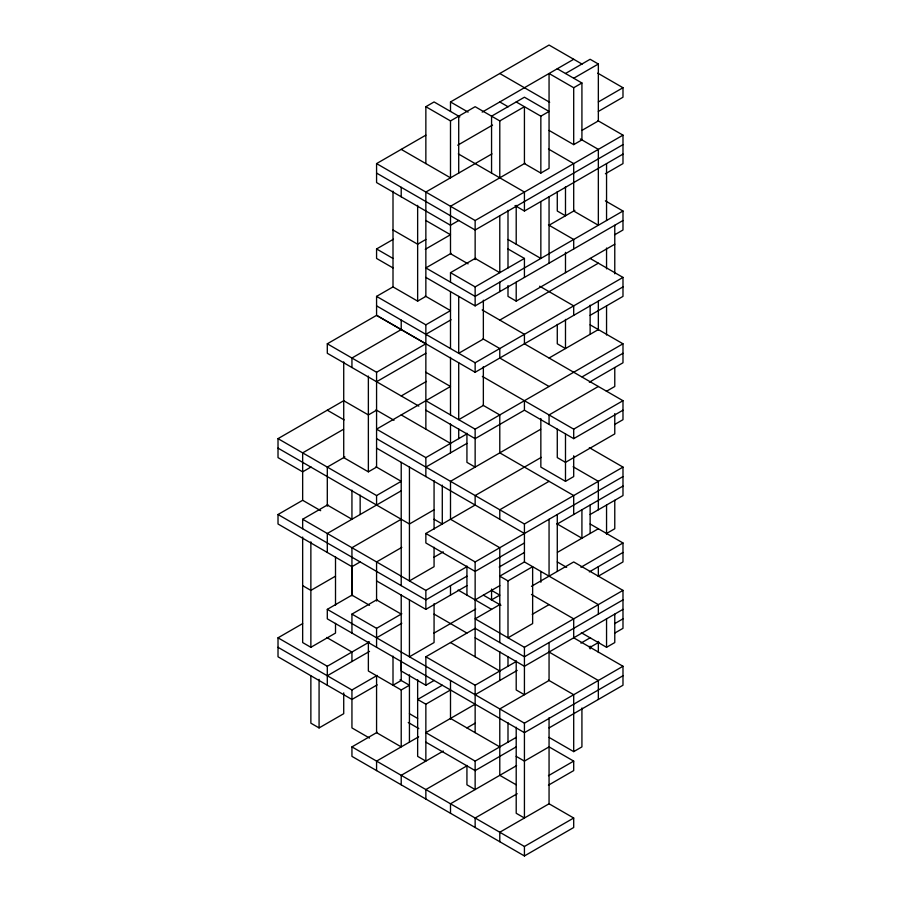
<?xml version="1.0" encoding="UTF-8"?>
<svg xmlns="http://www.w3.org/2000/svg" width="901" height="901" viewBox="0 0 901 901"><rect width="100%" height="100%" fill="white"/><g stroke="black" fill="none" stroke-linecap="round" stroke-linejoin="round"><path stroke-width="1.35" d="M335.51 623.357L335.51 633.076L310.868 647.301L302.657 642.559L302.657 537.075M310.868 541.816L310.868 647.301M335.51 605.314L335.51 556.739M377.181 599.525L351.942 614.099L351.942 633.076M351.942 595.831L351.942 566.684L360.355 561.83M376.573 647.301L376.573 628.335L401.823 613.761M418.819 406.126L327.3 353.282L327.3 343.799L376.573 315.35L376.573 296.384L393.005 286.901L417.647 301.125L425.858 296.384L425.858 192.048L491.969 153.891M401.215 661.525L401.215 671.008L425.858 685.233L434.271 680.379M401.215 585.65L401.215 462.359M425.858 476.584L425.858 457.618L466.932 433.899M425.858 429.158L425.858 324.833L450.5 310.608L425.261 296.035M475.142 770.13L475.142 789.558L466.932 784.816L466.932 765.388M475.142 732.659L475.142 685.233L516.205 661.525M524.427 277.407L524.427 258.441L475.142 286.901L475.142 305.867L622.985 220.508M499.785 755.905L499.785 775.333L516.205 784.816M499.785 642.559L499.785 547.718L450.5 519.258L450.5 481.325L540.645 429.281M499.785 423.729L499.785 452.865L573.7 495.55L573.7 514.516M598.343 330.036L598.343 301.125M614.572 633.189L622.985 628.335L622.985 590.392L573.7 561.942L531.466 586.326M425.858 163.599L425.858 106.701L434.068 101.948L459.882 116.86M450.5 111.442L450.5 101.959L549.058 45.05L582.114 64.129M458.913 220.396L450.5 225.25L376.573 182.565L376.573 163.599L425.858 135.15M425.858 106.701L450.5 120.925L475.142 106.701L499.785 120.925L524.427 106.701L524.427 163.599L540.848 173.082L549.058 168.341L549.058 73.499L573.7 87.724L581.922 82.982L581.922 139.892L573.7 144.633L549.058 130.408M482.181 112.118L573.7 59.275M565.49 73.499L590.132 59.275L598.343 64.016L598.343 120.925L581.922 130.408M457.708 145.207L492.565 125.081M573.7 78.241L598.343 64.016M516.205 101.948L540.848 116.184L549.058 111.442L524.427 97.207L491.563 116.184L491.563 173.082M598.343 101.959L622.985 87.724L622.985 97.218L598.343 111.442M393.005 267.924L376.573 258.441L376.573 248.958L393.41 239.249M525.024 163.25L450.5 206.284L450.5 253.699L468.103 263.858M425.858 239.475L417.647 244.216L393.005 229.992M425.261 249.307L450.5 234.733L425.858 220.508M376.573 163.599L475.142 220.508L622.985 135.15L622.985 163.599L605.382 173.769M622.985 144.633L475.142 229.992L376.573 173.082M451.097 253.35L425.858 267.924L475.142 296.384L622.985 211.025L622.985 229.992L614.572 234.846M515.034 205.597L524.427 211.025L622.985 154.116M450.5 282.148L450.5 272.665L475.739 258.091M549.058 225.25L574.872 210.35M425.858 334.316L451.097 319.742M327.3 343.799L376.573 372.259L425.858 343.799L376.573 315.35L475.142 372.259L622.985 286.901M311.07 466.977L302.657 471.842L278.015 457.618L278.015 438.641L343.72 400.708L368.363 414.933L376.573 410.192M376.573 381.742L425.858 353.282M507.995 285.538L507.995 296.384L516.205 301.125L614.775 244.216M499.785 320.092L598.343 263.182M343.529 429.281L302.657 452.876L302.657 500.292L320.688 510.698M401.215 395.967L426.466 381.393M376.573 305.867L475.142 362.765L622.985 277.418L622.985 296.384L590.132 315.35M344.892 456.931L327.3 467.101L327.3 506.193M351.942 566.684L278.015 523.999L278.015 514.516L302.657 500.292M549.058 358.024L598.343 329.575M343.72 361.842L343.72 457.618L368.363 471.842L376.573 467.101L376.573 372.259M302.657 528.741L302.657 519.258L327.896 504.684M425.858 400.708L475.142 429.158L622.985 343.799L622.985 362.776L589.333 382.204M278.015 438.641L376.573 495.55L401.215 481.325L375.976 466.752M425.858 467.101L466.932 443.382M622.985 410.192L573.7 438.641L524.427 410.192L475.142 438.641L425.858 410.192M582.114 376.877L622.985 353.282M401.215 490.808L327.3 533.482L327.3 552.459M598.343 386.484L549.058 414.933L549.058 424.416M606.362 391.338L614.775 386.484L614.775 367.518M401.215 519.258L351.942 547.718L351.942 595.133L369.534 605.292M434.068 509.775L409.437 523.999L278.015 448.135M482.35 376.415L573.7 429.158L622.985 400.708L622.985 419.675L614.572 424.529M335.51 576.167L310.868 590.392L302.657 585.65M541.253 457.381L475.142 495.55L475.142 505.033L425.858 533.482L425.858 542.965L475.142 571.425L524.427 542.965M401.823 547.369L376.573 561.942L376.573 601.035M377.181 684.884L351.942 699.458L278.015 656.784L278.015 637.818L302.657 623.593M622.985 675.75L524.427 732.659L327.3 618.841L327.3 609.358L352.539 594.784M549.058 481.325L499.785 509.775L499.785 519.258M433.674 557.426L443.292 551.874M540.848 418.514L540.848 467.101L565.49 481.325L573.7 476.584L573.7 455.76M376.573 438.641L524.427 523.999L622.985 467.101L622.985 495.55L590.132 514.516M302.657 519.258L425.858 590.392L466.729 566.797M425.858 533.482L475.142 561.942L622.985 476.584M466.932 576.167L425.858 599.875L278.015 514.516M557.28 523.999L622.985 486.067M278.015 637.818L327.3 666.267L369.534 641.884M376.573 637.818L401.823 623.244M376.573 580.908L425.858 609.358L466.932 585.65M499.177 567.033L524.427 552.459M327.3 675.75L369.534 651.367M598.343 614.099L598.343 604.616L524.427 561.942L499.785 576.167L507.995 580.908L532.637 566.684L532.637 623.582L507.995 637.818L507.995 580.908M475.142 599.875L499.785 585.65M557.471 552.336L598.343 528.741M433.674 633.302L475.739 609.02M491.372 599.987L499.785 595.133L491.563 590.392M606.553 533.493L614.775 528.741L614.775 500.292M278.015 647.301L351.942 689.975L377.181 675.401M500.382 604.267L475.142 618.841L524.427 647.301L622.985 590.392M425.858 685.233L425.858 656.784L475.142 628.335L524.427 656.784L622.985 599.875M580.92 567.258L622.985 542.976L622.985 561.942L598.343 576.167M310.868 675.987L310.868 723.176L319.078 727.918L343.72 713.693L343.72 692.869M589.333 571.887L622.985 552.459M368.363 641.861L368.363 671.008L401.215 689.975L409.437 685.233L400.044 679.816M532.232 614.336L549.058 604.616M442.29 685.233L417.647 699.458L425.858 704.199L450.5 689.975M499.785 841.725L499.785 832.242L549.058 803.782L573.7 818.018L573.7 827.501L524.427 855.95L351.942 756.367L351.942 746.884L377.181 732.31M475.142 694.716L517.208 670.434M622.985 609.358L524.427 666.267L475.142 637.818M418.65 736.815L376.573 761.108L376.573 770.592M475.142 704.199L425.858 732.659L475.142 761.108L516.205 737.401M580.92 643.134L590.527 637.581M614.572 623.706L622.985 618.841M589.333 647.763L598.94 642.21M466.932 727.918L475.142 723.176M581.314 632.727L606.553 647.301L614.775 642.559L614.775 614.099M443.292 751.051L401.215 775.333L401.215 784.816M327.3 609.358L524.427 723.165L622.985 666.267L622.985 685.233L549.058 727.918M466.729 765.963L425.858 789.558L425.858 799.041M425.858 742.142L475.142 770.592L516.205 746.884M516.611 765.625L450.5 803.782L450.5 813.276M549.058 737.401L573.7 751.625L581.922 746.884L581.922 708.017M517.208 793.725L475.142 818.018L475.142 827.501M548.461 775.682L573.7 761.108L573.7 770.592L548.461 785.165M351.942 746.884L524.427 846.467L573.7 818.018M597.746 73.15L622.985 87.724M557.28 68.758L581.922 82.982M597.746 120.576L622.985 135.15M499.785 73.499L549.666 102.297M580.312 138.968L598.343 149.375L598.343 225.25L573.7 211.025L573.7 163.599L548.461 149.025M499.785 101.959L508.198 106.814M450.5 101.959L468.103 112.118M605.382 200.867L622.985 211.025M458.316 153.891L524.427 192.048L524.427 211.025M548.461 224.901L573.7 239.475L573.7 248.958M401.215 149.375L450.5 177.824L450.5 120.925M590.132 258.441L622.985 277.418M507.995 239.475L540.848 258.441L540.848 201.542M507.995 248.958L524.427 258.441M539.676 286.214L573.7 305.867L573.7 315.35M475.142 258.441L499.785 272.665L499.785 215.767M590.132 324.833L622.985 343.799M450.5 272.665L475.142 286.901M376.573 248.958L393.005 258.441M425.858 277.407L475.142 305.867M482.181 309.933L524.427 334.316L524.427 343.799L622.985 400.708M482.959 338.832L499.785 348.541L499.785 358.024L549.058 386.484M376.573 296.384L425.858 324.833M589.333 447.662L622.985 467.101M425.858 372.259L450.5 386.484L376.573 429.158L425.858 457.618M482.959 405.213L499.785 414.933L499.785 424.416M573.104 466.752L598.343 481.325L598.343 509.775M401.215 414.933L450.5 443.382M590.132 523.999L622.985 542.976M375.976 409.842L394.007 420.26M556.672 523.661L581.922 538.224L581.922 509.775M327.3 410.192L344.126 419.911M376.573 448.124L524.427 533.482M557.28 561.942L566.661 567.36M434.068 519.258L442.29 523.999L442.29 485.143M531.466 594.457L573.7 618.841L573.7 637.818L622.985 666.267M327.3 505.033L351.942 519.258L351.942 490.11M483.353 595.133L500.956 605.292M458.113 590.042L491.563 609.358M549.058 652.042L598.343 680.492L598.343 699.458M434.068 614.099L466.932 633.076M548.461 680.142L573.7 694.716L573.7 751.625M376.573 599.875L401.215 614.099M450.5 642.559L499.785 671.008M351.942 614.099L376.573 628.335M425.858 656.784L475.142 685.233M573.7 761.108L549.058 746.884L524.427 761.108L516.205 756.367M326.691 637.469L351.942 652.042L351.942 661.525M450.5 718.435L499.785 746.884M409.437 713.693L417.647 718.435M408.254 722.489L418.819 728.594M369.534 738.077L351.942 727.918L351.942 689.975M614.775 225.25L614.775 273.825M614.775 413.582L614.775 433.899L565.49 462.359L557.28 457.607L557.28 429.158M606.553 163.599L606.553 220.508M606.553 248.034L606.553 268.858M606.553 305.867L606.553 335.014M606.553 505.033L606.553 534.18M606.553 618.841L606.553 647.301M598.343 566.684L598.343 576.392M598.343 641.399L598.343 652.504M590.132 305.169L590.132 334.316M590.132 505.033L590.132 533.482M590.132 646.141L590.132 648.923M573.7 87.724L573.7 144.633M573.7 429.158L573.7 438.641M565.49 186.62L565.49 215.767L557.28 211.025L557.28 191.586M565.49 252.348L565.49 272.665M565.49 319.393L565.49 348.541L557.28 343.799L557.28 324.371M565.49 433.899L565.49 481.325M557.28 514.516L557.28 571.425M549.058 196.801L549.058 263.182M549.058 519.258L549.058 576.167M549.058 642.559L549.058 680.492L499.785 708.941L499.785 756.367M549.058 717.737L549.058 803.782M540.848 116.184L540.848 173.082M540.848 571.425L540.848 582.26M524.427 400.708L524.427 410.192M524.427 523.999L524.427 561.942M524.427 647.301L524.427 694.716L516.205 689.975L516.205 660.827M524.427 723.165L524.427 818.018L516.205 813.276L516.205 727.22M524.427 846.467L524.427 855.95M516.205 205.36L516.205 244.216M516.205 282.159L516.205 301.125M507.995 210.327L507.995 267.924M507.995 656.547L507.995 666.267M507.995 722.703L507.995 742.142M499.785 120.925L499.785 177.824M499.785 282.148L499.785 291.642M499.785 651.581L499.785 680.492M491.563 589.04L491.563 599.875M483.353 300.202L483.353 339.058L458.71 353.282L458.71 296.384M483.353 366.583L483.353 405.45L458.71 419.675L458.71 362.765M475.142 220.508L475.142 259.601M475.142 362.765L475.142 372.259M475.142 429.158L475.142 467.101L466.932 462.359L466.932 433.212M475.142 561.942L475.142 656.784M475.142 761.108L475.142 770.592M466.932 565.986L466.932 595.133M458.71 116.184L458.71 173.082M458.71 428.932L458.71 438.641M450.5 291.642L450.5 348.541M450.5 357.337L450.5 414.933M450.5 423.954L450.5 452.865M450.5 585.65L450.5 595.133M450.5 680.492L450.5 719.122M434.068 480.627L434.068 529.202M434.068 547.245L434.068 566.684L409.437 580.908L409.437 467.101M434.068 603.693L434.068 642.559L409.437 656.784L409.437 599.875M425.858 590.392L425.858 609.358M425.858 704.199L425.858 761.108L417.647 756.367L417.647 679.568M417.647 205.36L417.647 301.125M409.437 674.826L409.437 742.142M401.215 187.307L401.215 196.801M401.215 320.092L401.215 329.575L351.942 358.024L351.942 367.518M401.215 594.671L401.215 680.492L393.005 685.233L393.005 656.086M401.215 689.975L401.215 746.884L376.573 732.659L376.573 675.75M393.005 191.125L393.005 286.901M376.573 495.55L376.573 505.033M368.363 376.077L368.363 471.842M360.152 495.088L360.152 514.516M327.3 666.267L327.3 685.233M319.078 679.331L319.078 727.918"/></g></svg>
